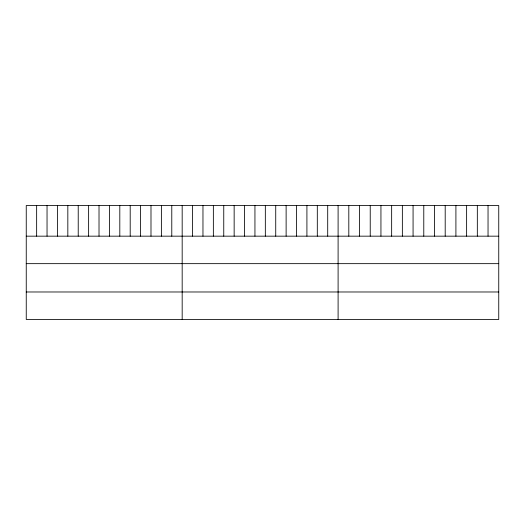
<?xml version="1.0" encoding="UTF-8"?>
<svg xmlns="http://www.w3.org/2000/svg" width="525" height="525" viewBox="0 0 525 525"><rect width="100%" height="100%" fill="white"/><g stroke="black" fill="none" stroke-linecap="round" stroke-linejoin="round"><path stroke-width="0.79" d="M498.75 236.165L498.75 319.463L26.25 319.463L26.25 205.537L498.75 205.537L498.75 236.165L26.25 236.165M26.25 263.655L498.75 263.655M26.25 291.979L498.75 291.979M488.04 205.537L488.04 236.165M477.33 205.537L477.33 236.165M466.62 205.537L466.62 236.165M455.91 205.537L455.91 236.165M445.2 205.537L445.2 236.165M434.49 205.537L434.49 236.165M423.78 205.537L423.78 236.165M413.07 205.537L413.07 236.165M402.36 205.537L402.36 236.165M391.65 205.537L391.65 236.165M380.94 205.537L380.94 236.165M370.23 205.537L370.23 236.165M359.52 205.537L359.52 236.165M348.81 205.537L348.81 236.165M338.1 205.537L338.1 319.463M327.705 205.537L327.705 236.165M317.31 205.537L317.31 236.165M306.915 205.537L306.915 236.165M296.52 205.537L296.52 236.165M286.125 205.537L286.125 236.165M275.73 205.537L275.73 236.165M265.335 205.537L265.335 236.165M254.94 205.537L254.94 236.165M244.545 205.537L244.545 236.165M234.15 205.537L234.15 236.165M223.755 205.537L223.755 236.165M213.36 205.537L213.36 236.165M202.965 205.537L202.965 236.165M192.57 205.537L192.57 236.165M182.175 205.537L182.175 319.463M171.78 205.537L171.78 236.165M161.385 205.537L161.385 236.165M150.99 205.537L150.99 236.165M140.595 205.537L140.595 236.165M130.2 205.537L130.2 236.165M119.805 205.537L119.805 236.165M109.41 205.537L109.41 236.165M99.015 205.537L99.015 236.165M88.62 205.537L88.62 236.165M78.225 205.537L78.225 236.165M67.83 205.537L67.83 236.165M57.435 205.537L57.435 236.165M47.04 205.537L47.04 236.165M36.645 205.537L36.645 236.165"/></g></svg>
